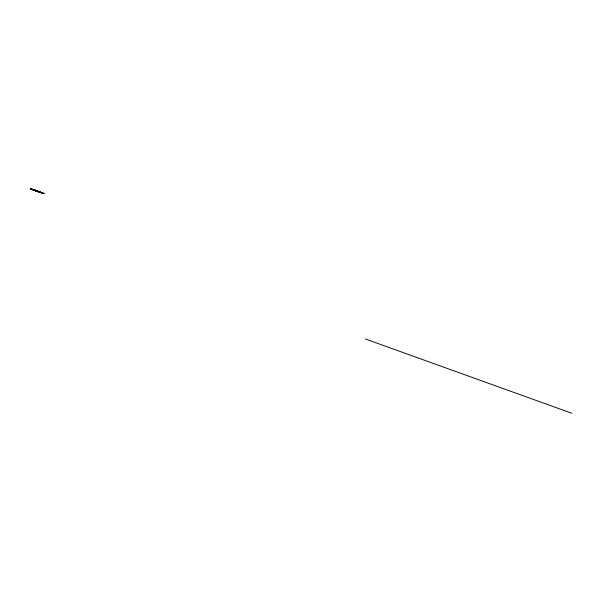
<?xml version="1.0" encoding="UTF-8"?>
<svg xmlns="http://www.w3.org/2000/svg" width="602" height="602" viewBox="0 0 602 602"><rect width="100%" height="100%" fill="white"/><g stroke="black" fill="none" stroke-linecap="round" stroke-linejoin="round"><path stroke-width="0.9" d="M34.487 190.127L36.233 190.796M33.366 189.848L30.1 188.712L37.271 191.263M40.755 192.369L38.52 191.722L41.245 192.723M42.351 192.926L41.493 192.775L43.961 193.505L43.389 193.4M37.362 191.082L35.383 190.473M32.817 189.585L33.93 189.984M33.697 189.841L34.502 189.984L33.321 189.705M32.862 189.705L33.245 189.72M37.949 191.391L35.337 190.638L36.052 190.766M30.634 188.885L31.184 189.081M31.605 189.133L32.267 189.382L31.65 189.269M33.2 189.653L32.388 189.54M34.442 189.863L33.727 189.577M32.779 189.57L33.486 189.765M33.968 189.78L36.173 190.503M33.494 189.863L32.613 189.63L32.982 189.75M40.831 192.392L40.259 192.083M36.128 190.495L34.592 190.232M33.614 189.803L34.254 190.142M35.307 190.623L37.204 190.977M35.322 190.631L35.721 190.706M36.105 190.894L37.49 191.105M37.527 191.24L36.692 191.112L40.981 192.399M38.332 191.421L37.61 191.27M39.431 191.79L37.52 191.451L42.697 193.257M39.988 191.978L38.009 191.624L41.267 192.738M39.198 191.925L40.086 192.023M41.109 192.437L39.28 192.091L39.86 192.151M42.464 192.949L41.779 192.753L42.155 192.836M40.597 192.497L41.094 192.678M41.252 192.52L40.673 192.527M38.054 191.632L39.077 191.82M40.883 192.512L40.387 192.339M41.877 192.949L42.659 193.039L41.433 192.753L43.329 193.332M42.306 193.212L44.232 193.566L39.386 191.88M36.737 191.158L30.296 188.765M365.301 338.964L571.9 413.288M39.326 191.662L31.319 188.953L38.543 191.496M30.89 188.885L38.046 191.398M38.52 191.722L40.326 192.286M42.102 193.001L42.99 193.325M39.995 192.076L39.875 192.03M34.231 190.036L33.697 189.939L34.254 190.044"/></g></svg>
